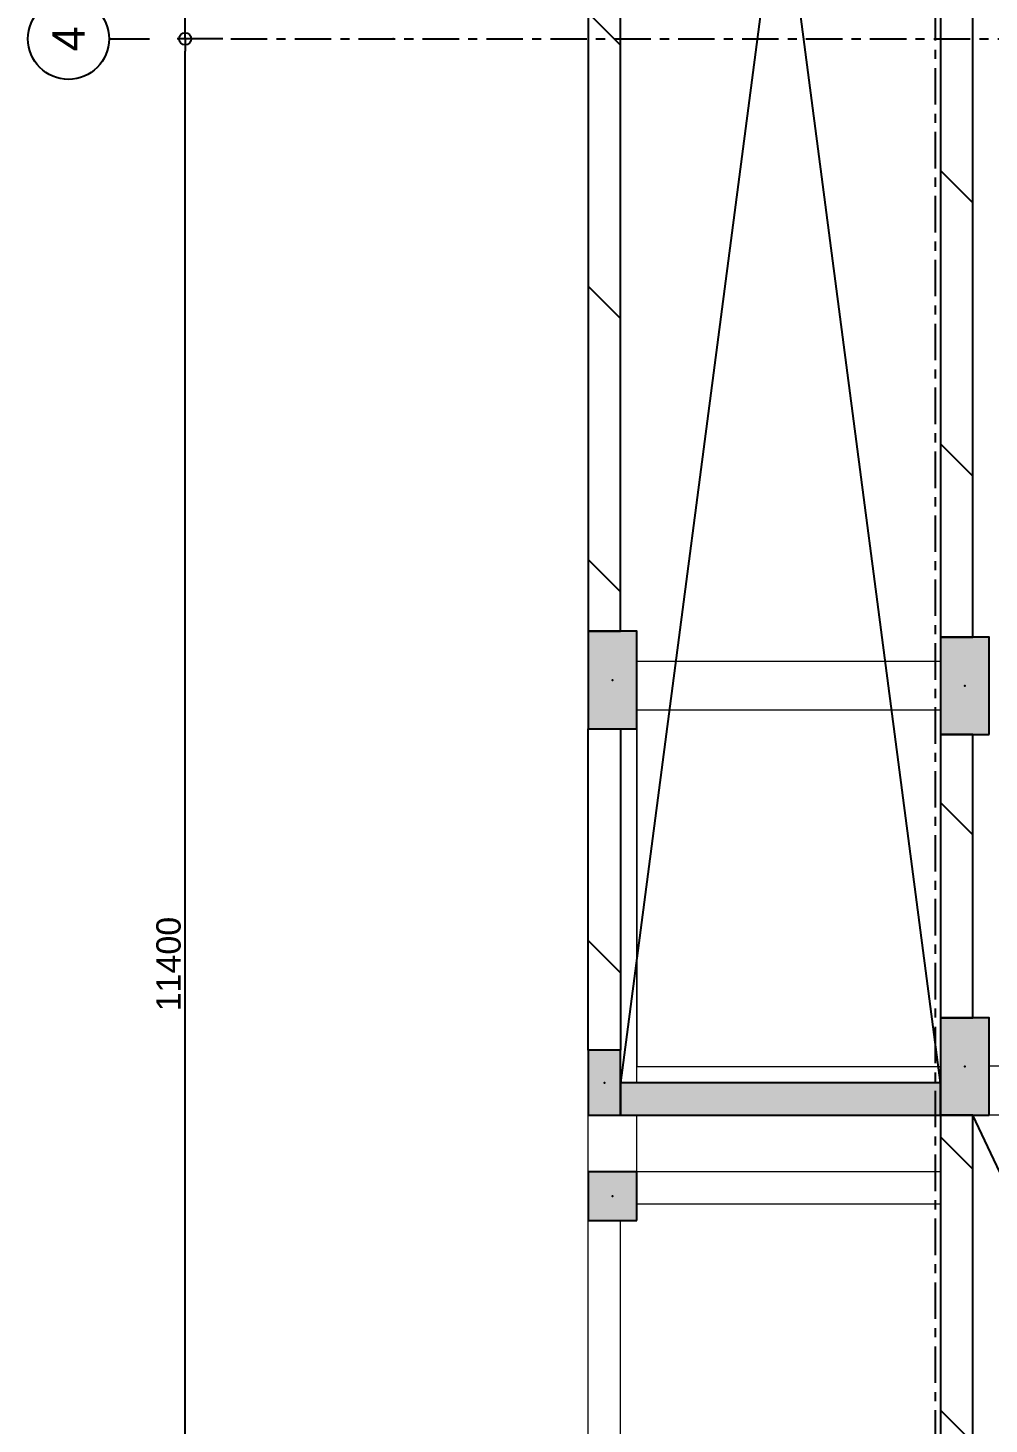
# Model space of a CAD drawing. Header units: millimetres. Extents: x -153298 to 620751, y -313239 to 250031.
# Drawn here: x -7476 to -1554, y 144933 to 153534 of the extents above; entities that cross this region are included whole.
import ezdxf
from ezdxf.enums import TextEntityAlignment as Align

# ---------------------------------------------------------------- set-up
doc = ezdxf.new("R2010")
doc.units = ezdxf.units.MM
for name, pattern in [('CENTER', [2, 1.25, -0.25, 0.25, -0.25]), ('TA_GL_000.90000', [2.475, 0.9, -0.225, 0.225, -0.225, 0.9]), ('XKITLINE00', [0])]:
    doc.linetypes.add(name, pattern=pattern)
doc.layers.get('DEFPOINTS').update_dxf_attribs({"color": 250})
for name, color, linetype in [('000 - 0_SYM_DWG_GRID-BUBBLE_MAIN_COLOR_6', 6, 'Continuous'), ('000 - 0_SYM_DWG_GRIDLINE_MAIN_COLOR_251', 251, 'Continuous'), ('000 - 0_SYM_DWG_SLOPE-SYM_TEXT_COLOR_3', 3, 'Continuous'), ('000 - CONCRETE_COL_CUT_COLOR_1', 1, 'Continuous'), ('000 - CONCRETE_COL_CUT_COLOR_5', 5, 'Continuous'), ('000 - CONCRETE_COL_HATCH_', 251, 'Continuous'), ('000 - CONCRETE_COL_WIPEOUT_', 250, 'Continuous'), ('000 - CONCRETE_WALL_CUT_COLOR_2', 2, 'Continuous'), ('000 - CONCRETE_WALL_HATCH_', 251, 'Continuous'), ('000 - CONCRETE_WALL_WIPEOUT_', 250, 'Continuous'), ('000 - D I M', 1, 'Continuous'), ('000 - EXISTING_BUILDING_SYMBOL_', 251, 'Continuous'), ('000 - EXISTING_COLUMN_CUT_COLOR_5', 5, 'Continuous'), ('000 - EXISTING_CONCRETE_MAIN_COLOR_1', 1, 'Continuous'), ('000 - GRID', 251, 'CENTER')]:
    doc.layers.add(name, color=color, linetype=linetype)
doc.styles.add('ARIAL', font='arial.ttf')
doc.styles.add('FAMELINE_FOR_CKST', font='arial.ttf')
doc.styles.add('TA', font='', dxfattribs={"height": 4.5})
doc.styles.get('TA').set_extended_font_data('Cordia New')
doc.dimstyles.new('FAMELINE-CKST_C-C', dxfattribs={"dimtxt": 0.3, "dimasz": 0.15, "dimexe": 0.1, "dimexo": 0.1, "dimgap": 0.05, "dimtad": 1, "dimzin": 0, "dimdsep": 46, "dimtxsty": 'FAMELINE_FOR_CKST', "dimblk": 'ORIGIN', "dimblk1": 'ORIGIN', "dimblk2": 'ORIGIN', "dimsah": 1, "dimcen": 0.1, "dimdle": 0.1, "dimclrd": 256, "dimclre": 256, "dimclrt": 3, "dimadec": 0, "dimazin": 0, "dimtfac": 1, "dimtix": 1, "dimtmove": 2, "dimatfit": 3, "dimfxl": 1, "dimtolj": 1, "dimtzin": 0, "dimlwd": -1, "dimlwe": -1, "dimarcsym": 0})

# ---------------------------------------------------------------- blocks, each defined once
blk = doc.blocks.new('*U4771')
at = {"layer": '000 - 0_SYM_DWG_GRID-BUBBLE_MAIN_COLOR_6'}
blk.add_line((35, 0), (30, 0), dxfattribs=at)
blk.add_circle((40, 0), 5, dxfattribs=at)
at = {"layer": '000 - 0_SYM_DWG_GRIDLINE_MAIN_COLOR_251', "color": 0, "linetype": 'ByBlock', "ltscale": 5}
blk.add_line((20, 0), (-188, 0), dxfattribs=at)
at = {"layer": '000 - 0_SYM_DWG_GRIDLINE_MAIN_COLOR_251', "color": 3}
blk.add_point((-168, 0), dxfattribs=at)
at = {"layer": '000 - 0_SYM_DWG_GRIDLINE_MAIN_COLOR_251', "color": 0}
blk.add_point((0, 0), dxfattribs=at)
at = {"style": 'TA', "flags": 1}
blk.add_attdef('LOCATION', (6, -6), '', height=4.5, rotation=270, dxfattribs=at)
at = {"layer": '000 - 0_SYM_DWG_SLOPE-SYM_TEXT_COLOR_3', "style": 'ARIAL'}
blk.add_attdef('GRID-HEAD', text='', height=4, rotation=270, dxfattribs=at).set_placement((40, 0), align=Align.MIDDLE_CENTER)
blk = doc.blocks.new('*U4769')
at = {"layer": '000 - 0_SYM_DWG_GRIDLINE_MAIN_COLOR_251', "color": 0, "linetype": 'ByBlock', "ltscale": 5}
blk.add_line((20, 0), (-600, 0), dxfattribs=at)
at = {"style": 'TA', "flags": 1}
blk.add_attdef('LOCATION', (6, -6), '', height=4.5, rotation=270, dxfattribs=at)
at = {"layer": '000 - 0_SYM_DWG_SLOPE-SYM_TEXT_COLOR_3', "style": 'ARIAL'}
blk.add_attdef('GRID-HEAD', text='', height=4, rotation=180, dxfattribs=at).set_placement((40, 0), align=Align.MIDDLE_CENTER)
blk = doc.blocks.new('_Origin')
at = {"color": 0, "linetype": 'ByBlock', "lineweight": -2}
blk.add_line((0, 0), (-1, 0), dxfattribs=at)
blk.add_circle((0, 0), 0.5, dxfattribs=at)
blk = doc.blocks.new('*D5510')
at = {"layer": '000 - D I M', "transparency": 16777216}
for p, q in [((0, 8450), (0, 8731.2)), ((11400, 8450), (11400, 8731.2)), ((75, 8681.2), (11325, 8681.2))]:
    blk.add_line(p, q, dxfattribs=at)
at = {"layer": 'DEFPOINTS', "color": 0, "transparency": 16777216}
for p in [(11400, 8681.2), (0, 8400), (11400, 8400)]:
    blk.add_point(p, dxfattribs=at)
at = {"layer": '000 - D I M', "transparency": 16777216, "xscale": 75, "yscale": 75, "zscale": 75, "rotation": 180}
blk.add_blockref('_Origin', (0, 8681.2), dxfattribs=at)
at = {"layer": '000 - D I M', "transparency": 16777216, "xscale": 75, "yscale": 75, "zscale": 75}
blk.add_blockref('_Origin', (11400, 8681.2), dxfattribs=at)
at = {"layer": '000 - D I M', "color": 3, "transparency": 16777216, "insert": (5700, 8782.8), "char_height": 150, "attachment_point": 5, "style": 'FAMELINE_FOR_CKST'}
blk.add_mtext('\\A1;11400', dxfattribs=at)
blk = doc.blocks.new('*D5511')
at = {"layer": '000 - D I M', "transparency": 16777216}
for p, q in [((11400, 8450), (11400, 8731.2)), ((22800, 8450), (22800, 8731.2)), ((11475, 8681.2), (22725, 8681.2))]:
    blk.add_line(p, q, dxfattribs=at)
at = {"layer": 'DEFPOINTS', "color": 0, "transparency": 16777216}
for p in [(22800, 8681.2), (11400, 8400), (22800, 8400)]:
    blk.add_point(p, dxfattribs=at)
at = {"layer": '000 - D I M', "transparency": 16777216, "xscale": 75, "yscale": 75, "zscale": 75, "rotation": 180}
blk.add_blockref('_Origin', (11400, 8681.2), dxfattribs=at)
at = {"layer": '000 - D I M', "transparency": 16777216, "xscale": 75, "yscale": 75, "zscale": 75}
blk.add_blockref('_Origin', (22800, 8681.2), dxfattribs=at)
at = {"layer": '000 - D I M', "color": 3, "transparency": 16777216, "insert": (17100, 8782.8), "char_height": 150, "attachment_point": 5, "style": 'FAMELINE_FOR_CKST'}
blk.add_mtext('\\A1;11400', dxfattribs=at)
blk = doc.blocks.new('*A264261')
at = {"layer": '000 - EXISTING_CONCRETE_MAIN_COLOR_1', "linetype": 'XKITLINE00', "lineweight": 0}
for p, q in [((209.632, 181.703982), (225.48, 181.703982)), ((230.28, 181.703982), (275.232, 181.703982)), ((206.432, 164.344025), (206.432, 180.103982)), ((208.032, 164.344025), (208.032, 180.103982)), ((209.632, 180.103982), (225.48, 180.103982)), ((230.28, 180.103982), (275.232, 180.103982)), ((211.232, 164.344025), (225.2, 164.344025)), ((230, 164.344025), (266.28, 164.344025)), ((211.232, 162.744025), (225.2, 162.744025)), ((230, 162.744025), (266.28, 162.744025))]:
    blk.add_line(p, q, dxfattribs=at)
blk = doc.blocks.new('*A309303')
at = {"layer": '000 - EXISTING_CONCRETE_MAIN_COLOR_1', "linetype": 'XKITLINE00', "lineweight": 0}
for p, q in [((157.48, 181.703982), (157.48, 180.103982)), ((157.48, 181.703982), (201.24, 181.703982)), ((157.48, 180.103982), (201.24, 180.103982))]:
    blk.add_line(p, q, dxfattribs=at)
blk = doc.blocks.new('*A315309')
at = {"layer": '000 - EXISTING_CONCRETE_MAIN_COLOR_1', "linetype": 'XKITLINE00', "lineweight": 0}
for p, q in [((206.441991, 150.654666), (206.441991, 161.944025)), ((208.841991, 150.654666), (208.841991, 161.944025)), ((206.441991, 139.784027), (206.441991, 148.134666)), ((208.841991, 139.784027), (208.841991, 148.134666))]:
    blk.add_line(p, q, dxfattribs=at)
blk = doc.blocks.new('*A317311')
at = {"layer": '000 - EXISTING_CONCRETE_MAIN_COLOR_1', "linetype": 'XKITLINE00', "lineweight": 0}
for p, q in [((225.48, 179.303982), (208.832, 179.303982)), ((208.832, 179.303982), (208.832, 164.344025))]:
    blk.add_line(p, q, dxfattribs=at)
blk = doc.blocks.new('*A690679')
at = {"layer": '000 - EXISTING_CONCRETE_MAIN_COLOR_1', "linetype": 'XKITLINE00', "lineweight": 0}
for p, q in [((202.04, 164.344025), (202.04, 179.303982)), ((203.64, 164.344025), (203.64, 179.303982))]:
    blk.add_line(p, q, dxfattribs=at)
blk = doc.blocks.new('*A691680')
at = {"layer": '000 - EXISTING_CONCRETE_MAIN_COLOR_1', "linetype": 'XKITLINE00', "lineweight": 0}
for p, q in [((203.64, 181.703982), (203.64, 179.303982)), ((203.64, 181.703982), (206.432, 181.703982)), ((203.64, 179.303982), (206.432, 179.303982)), ((208.032, 179.303982), (225.48, 179.303982))]:
    blk.add_line(p, q, dxfattribs=at)
blk = doc.blocks.new('*A692681')
at = {"layer": '000 - EXISTING_CONCRETE_MAIN_COLOR_1', "linetype": 'XKITLINE00', "lineweight": 0}
for p, q in [((208.032, 179.303982), (208.832, 179.303982)), ((208.832, 179.303982), (208.832, 164.344025))]:
    blk.add_line(p, q, dxfattribs=at)
blk = doc.blocks.new('*A699688')
at = {"layer": '000 - EXISTING_CONCRETE_MAIN_COLOR_1', "linetype": 'XKITLINE00', "lineweight": 0}
for p, q in [((226.399982, 164.344025), (226.399982, 179.303982)), ((228.799982, 164.344025), (228.799982, 179.303982))]:
    blk.add_line(p, q, dxfattribs=at)
blk = doc.blocks.new('*A726715')
at = {"layer": '000 - EXISTING_CONCRETE_MAIN_COLOR_1', "linetype": 'XKITLINE00', "lineweight": 0}
for p, q in [((160.289991, 164.344025), (206.432, 164.344025)), ((160.289991, 162.744025), (206.432, 162.744025))]:
    blk.add_line(p, q, dxfattribs=at)
blk = doc.blocks.new('*U4793')
at = {"layer": '000 - CONCRETE_COL_HATCH_'}
h = blk.add_hatch(dxfattribs=at)
h.set_pattern_fill('AR-CONC', color=256, scale=0.5)
h.set_pattern_definition([(50, (-2e-21, 0), (3.5863, -0.31376), [0.375, -4.125]), (355, (-2e-21, 0), (-0.693757, 3.76096), [0.3, -3.3]), (100.4514, (0.299, -0.026), (2.892544, 3.4472), [0.3187, -3.50571]), (46.1842, (-2e-21, 1), (5.336207, -0.827596), [0.5625, -6.1875]), (96.6356, (0.4447, 0.931), (4.67331, 4.87059), [0.47805, -5.25857]), (351.1842, (-2e-21, 1), (4.67331, 4.87059), [0.45, -4.95]), (21, (0.5, 0.75), (2.984535, -2.013094), [0.375, -4.125]), (326, (0.5, 0.75), (1.216577, 3.62575), [0.3, -3.3]), (71.4514, (0.7487, 0.5822), (4.201112, 1.612656), [0.3187, -3.50571]), (37.5, (-2e-21, 0), (0.0607993, 1.6644693), [0, -3.26, 0, -3.35, 0, -3.3125]), (7.5, (-2e-21, 0), (1.315348, 1.972059), [0, -1.91, 0, -3.185, 0, -1.2625]), (327.5, (-1.115, 0), (2.669112, -0.1127744), [0, -1.25, 0, -3.9, 0, -5.175]), (317.5, (-1.615, 0), (2.915931, 0.500525), [0, -1.625, 0, -2.59, 0, -3.675])])
h.paths.add_polyline_path([(-300, -150), (300, -150), (300, 150), (-300, 150)])
blk.add_point((0, 0))
at = {"layer": '000 - EXISTING_COLUMN_CUT_COLOR_5'}
blk.add_lwpolyline([(-300, -150), (300, -150), (300, 150), (-300, 150)], close=True, dxfattribs=at)
blk = doc.blocks.new('*U4801')
at = {"layer": '000 - CONCRETE_COL_HATCH_'}
h = blk.add_hatch(dxfattribs=at)
h.set_pattern_fill('AR-CONC', color=256, scale=0.5)
h.set_pattern_definition([(50, (-2e-21, 0), (3.5863, -0.31376), [0.375, -4.125]), (355, (-2e-21, 0), (-0.693757, 3.76096), [0.3, -3.3]), (100.4514, (0.299, -0.026), (2.892544, 3.4472), [0.3187, -3.50571]), (46.1842, (-2e-21, 1), (5.336207, -0.827596), [0.5625, -6.1875]), (96.6356, (0.4447, 0.931), (4.67331, 4.87059), [0.47805, -5.25857]), (351.1842, (-2e-21, 1), (4.67331, 4.87059), [0.45, -4.95]), (21, (0.5, 0.75), (2.984535, -2.013094), [0.375, -4.125]), (326, (0.5, 0.75), (1.216577, 3.62575), [0.3, -3.3]), (71.4514, (0.7487, 0.5822), (4.201112, 1.612656), [0.3187, -3.50571]), (37.5, (-2e-21, 0), (0.0607993, 1.6644693), [0, -3.26, 0, -3.35, 0, -3.3125]), (7.5, (-2e-21, 0), (1.315348, 1.972059), [0, -1.91, 0, -3.185, 0, -1.2625]), (327.5, (-1.115, 0), (2.669112, -0.1127744), [0, -1.25, 0, -3.9, 0, -5.175]), (317.5, (-1.615, 0), (2.915931, 0.500525), [0, -1.625, 0, -2.59, 0, -3.675])])
h.paths.add_polyline_path([(-300, -150), (300, -150), (300, 150), (-300, 150)])
blk.add_point((0, 0))
at = {"layer": '000 - EXISTING_COLUMN_CUT_COLOR_5'}
blk.add_lwpolyline([(-300, -150), (300, -150), (300, 150), (-300, 150)], close=True, dxfattribs=at)
blk = doc.blocks.new('*U4803')
at = {"layer": '000 - CONCRETE_COL_HATCH_'}
h = blk.add_hatch(dxfattribs=at)
h.set_pattern_fill('AR-CONC', color=256, scale=0.5)
h.set_pattern_definition([(50, (0, -1e-14), (3.5863, -0.31376), [0.375, -4.125]), (355, (0, -1e-14), (-0.693757, 3.76096), [0.3, -3.3]), (100.4514, (0.299, -0.026), (2.892544, 3.4472), [0.3187, -3.50571]), (46.1842, (0, 1), (5.33621, -0.8276), [0.5625, -6.1875]), (96.6356, (0.4447, 0.931), (4.67331, 4.87059), [0.47805, -5.25857]), (351.1842, (0, 1), (4.67331, 4.87059), [0.45, -4.95]), (21, (0.5, 0.75), (2.984535, -2.013094), [0.375, -4.125]), (326, (0.5, 0.75), (1.216577, 3.62575), [0.3, -3.3]), (71.4514, (0.7487, 0.5822), (4.20111, 1.612656), [0.3187, -3.50571]), (37.5, (0, -1e-14), (0.060799, 1.664469), [0, -3.26, 0, -3.35, 0, -3.3125]), (7.5, (0, -1e-14), (1.315348, 1.972059), [0, -1.91, 0, -3.185, 0, -1.2625]), (327.5, (-1.115, -1e-14), (2.669112, -0.112774), [0, -1.25, 0, -3.9, 0, -5.175]), (317.5, (-1.615, -1e-14), (2.91593, 0.500525), [0, -1.625, 0, -2.59, 0, -3.675])])
h.paths.add_polyline_path([(-200, -100), (200, -100), (200, 100), (-200, 100)])
blk.add_point((0, 0))
at = {"layer": '000 - EXISTING_COLUMN_CUT_COLOR_5'}
blk.add_lwpolyline([(-200, -100), (200, -100), (200, 100), (-200, 100)], close=True, dxfattribs=at)
blk = doc.blocks.new('*U4804')
at = {"layer": '000 - CONCRETE_COL_HATCH_'}
h = blk.add_hatch(dxfattribs=at)
h.set_pattern_fill('AR-CONC', color=256, scale=0.5)
h.set_pattern_definition([(50, (0, -2e-14), (3.5863, -0.31376), [0.375, -4.125]), (355, (0, -2e-14), (-0.693757, 3.76096), [0.3, -3.3]), (100.4514, (0.299, -0.026), (2.892544, 3.4472), [0.3187, -3.50571]), (46.1842, (0, 1), (5.33621, -0.8276), [0.5625, -6.1875]), (96.6356, (0.4447, 0.931), (4.67331, 4.87059), [0.47805, -5.25857]), (351.1842, (0, 1), (4.67331, 4.8706), [0.45, -4.95]), (21, (0.5, 0.75), (2.984535, -2.013094), [0.375, -4.125]), (326, (0.5, 0.75), (1.216577, 3.62575), [0.3, -3.3]), (71.4514, (0.7487, 0.5822), (4.20111, 1.612656), [0.3187, -3.50571]), (37.5, (0, -2e-14), (0.060799, 1.664469), [0, -3.26, 0, -3.35, 0, -3.3125]), (7.5, (0, -2e-14), (1.315348, 1.972059), [0, -1.91, 0, -3.185, 0, -1.2625]), (327.5, (-1.115, -2e-14), (2.669112, -0.112774), [0, -1.25, 0, -3.9, 0, -5.175]), (317.5, (-1.615, -2e-14), (2.91593, 0.500525), [0, -1.625, 0, -2.59, 0, -3.675])])
h.paths.add_polyline_path([(-150, -150), (150, -150), (150, 150), (-150, 150)])
blk.add_point((0, 0))
at = {"layer": '000 - EXISTING_COLUMN_CUT_COLOR_5'}
blk.add_lwpolyline([(-150, -150), (150, -150), (150, 150), (-150, 150)], close=True, dxfattribs=at)
blk = doc.blocks.new('*U6318')
at = {"layer": '000 - CONCRETE_WALL_HATCH_'}
h = blk.add_hatch(dxfattribs=at)
h.set_pattern_fill('ANSI31', color=256, scale=0.5)
h.set_pattern_definition([(45, (11535.5, -840506.8), (-841.899, 841.899), [])])
h.paths.add_polyline_path([(0, 0), (5767.751125, 0), (5767.751125, 200), (0, 200)])
at = {"layer": '000 - CONCRETE_WALL_CUT_COLOR_2', "lineweight": -2}
blk.add_lwpolyline([(0, 0), (5767.751125, 0), (5767.751125, 200), (0, 200), (0, 200), (0, 200), (0, 200), (0, 200), (0, 200), (0, 200), (0, 200), (0, 200), (0, 200), (0, 200), (0, 200), (0, 200), (0, 200), (0, 200), (0, 200), (0, 200), (0, 200), (0, 200), (0, 200), (0, 200), (0, 200), (0, 200), (0, 200), (0, 200), (0, 200), (0, 200), (0, 200), (0, 200), (0, 200), (0, 200), (0, 200), (0, 200), (0, 200), (0, 200), (0, 200), (0, 200), (0, 200), (0, 200), (0, 200), (0, 200), (0, 200), (0, 200), (0, 200), (0, 200)], close=True, dxfattribs=at)
blk = doc.blocks.new('*U6334')
at = {"layer": '000 - CONCRETE_WALL_HATCH_'}
h = blk.add_hatch(dxfattribs=at)
h.set_pattern_fill('ANSI31', color=256, scale=0.5)
h.set_pattern_definition([(45, (3492, -840506.8), (-841.899, 841.899), [])])
h.paths.add_polyline_path([(0, 0), (1746, 0), (1746, 200), (0, 200)])
at = {"layer": '000 - CONCRETE_WALL_CUT_COLOR_2', "lineweight": -2}
blk.add_lwpolyline([(0, 0), (1746, 0), (1746, 200), (0, 200), (0, 200), (0, 200), (0, 200), (0, 200), (0, 200), (0, 200), (0, 200), (0, 200), (0, 200), (0, 200), (0, 200), (0, 200), (0, 200), (0, 200), (0, 200), (0, 200), (0, 200), (0, 200), (0, 200), (0, 200), (0, 200), (0, 200), (0, 200), (0, 200), (0, 200), (0, 200), (0, 200), (0, 200), (0, 200), (0, 200), (0, 200), (0, 200), (0, 200), (0, 200), (0, 200), (0, 200), (0, 200), (0, 200), (0, 200), (0, 200), (0, 200), (0, 200), (0, 200), (0, 200)], close=True, dxfattribs=at)
blk = doc.blocks.new('*U6335')
at = {"layer": '000 - CONCRETE_WALL_HATCH_'}
h = blk.add_hatch(dxfattribs=at)
h.set_pattern_fill('ANSI31', color=256, scale=0.5)
h.set_pattern_definition([(45, (9070, -840506.8), (-841.899, 841.899), [])])
h.paths.add_polyline_path([(0, 0), (4535, 0), (4535, 200), (0, 200)])
at = {"layer": '000 - CONCRETE_WALL_CUT_COLOR_2', "lineweight": -2}
blk.add_lwpolyline([(0, 0), (4535, 0), (4535, 200), (0, 200), (0, 200), (0, 200), (0, 200), (0, 200), (0, 200), (0, 200), (0, 200), (0, 200), (0, 200), (0, 200), (0, 200), (0, 200), (0, 200), (0, 200), (0, 200), (0, 200), (0, 200), (0, 200), (0, 200), (0, 200), (0, 200), (0, 200), (0, 200), (0, 200), (0, 200), (0, 200), (0, 200), (0, 200), (0, 200), (0, 200), (0, 200), (0, 200), (0, 200), (0, 200), (0, 200), (0, 200), (0, 200), (0, 200), (0, 200), (0, 200), (0, 200), (0, 200), (0, 200), (0, 200)], close=True, dxfattribs=at)
blk = doc.blocks.new('*U6337')
at = {"layer": '000 - CONCRETE_WALL_HATCH_'}
h = blk.add_hatch(dxfattribs=at)
h.set_pattern_fill('ANSI31', color=256, scale=0.5)
h.set_pattern_definition([(45, (3962, -858906.8), (-841.899, 841.899), [])])
h.paths.add_polyline_path([(0, 0), (1981, 0), (1981, -200), (0, -200)])
at = {"layer": '000 - CONCRETE_WALL_CUT_COLOR_2', "lineweight": -2}
blk.add_lwpolyline([(0, 0), (1981, 0), (1981, -200), (0, -200), (0, -200), (0, -200), (0, -200), (0, -200), (0, -200), (0, -200), (0, -200), (0, -200), (0, -200), (0, -200), (0, -200), (0, -200), (0, -200), (0, -200), (0, -200), (0, -200), (0, -200), (0, -200), (0, -200), (0, -200), (0, -200), (0, -200), (0, -200), (0, -200), (0, -200), (0, -200), (0, -200), (0, -200), (0, -200), (0, -200), (0, -200), (0, -200), (0, -200), (0, -200), (0, -200), (0, -200), (0, -200), (0, -200), (0, -200), (0, -200), (0, -200), (0, -200), (0, -200), (0, -200)], close=True, dxfattribs=at)
blk = doc.blocks.new('*U6338')
at = {"layer": '000 - CONCRETE_WALL_HATCH_'}
h = blk.add_hatch(dxfattribs=at)
h.set_pattern_fill('ANSI31', color=256, scale=0.5)
h.set_pattern_definition([(45, (11238, -840506.8), (-841.899, 841.899), [])])
h.paths.add_polyline_path([(0, 0), (5619, 0), (5619, 200), (0, 200)])
at = {"layer": '000 - CONCRETE_WALL_CUT_COLOR_2', "lineweight": -2}
blk.add_lwpolyline([(0, 0), (5619, 0), (5619, 200), (0, 200), (0, 200), (0, 200), (0, 200), (0, 200), (0, 200), (0, 200), (0, 200), (0, 200), (0, 200), (0, 200), (0, 200), (0, 200), (0, 200), (0, 200), (0, 200), (0, 200), (0, 200), (0, 200), (0, 200), (0, 200), (0, 200), (0, 200), (0, 200), (0, 200), (0, 200), (0, 200), (0, 200), (0, 200), (0, 200), (0, 200), (0, 200), (0, 200), (0, 200), (0, 200), (0, 200), (0, 200), (0, 200), (0, 200), (0, 200), (0, 200), (0, 200), (0, 200), (0, 200), (0, 200)], close=True, dxfattribs=at)
blk = doc.blocks.new('*U6343')
at = {"layer": '000 - CONCRETE_COL_HATCH_'}
h = blk.add_hatch(dxfattribs=at)
h.set_pattern_fill('AR-CONC', color=256, scale=0.04)
h.set_pattern_definition([(50, (400, -759087.073), (7.28738676, -0.63756342), [0.762, -8.382]), (355, (400, -759087.073), (-1.40973686, 7.64227381), [0.6096, -6.70562337]), (100.4514447, (400.607, -759087.126), (5.877649884, 7.004710076), [0.64760035, -7.123609784]), (46.1842, (400, -759085.041), (10.84316164, -1.68169312), [1.143, -12.573]), (96.6355576, (400.904, -759085.181), (9.49616536, 9.89704498), [0.97140093, -10.68542433]), (351.1841512, (400, -759085.041), (9.49616536, 9.89704498), [0.91439868, -10.05838928]), (21, (401.016, -759085.549), (6.06457565, -4.090607927), [0.762, -8.382]), (326, (401.016, -759085.549), (2.472081134, 7.367518645), [0.6096, -6.7056]), (71.451445, (401.5214, -759085.89), (8.53665677, 3.276910755), [0.64760035, -7.123597504]), (37.5, (400, -759087.073), (0.12354413, 3.382201555), [0, -6.62432, 0, -6.8072, 0, -6.731]), (7.5, (400, -759087.073), (2.6727865, 4.007222993), [0, -3.88112, 0, -6.47192, 0, -2.5654]), (327.5, (397.7343, -759087.073), (5.423623807, -0.22914976), [0, -2.54, 0, -7.9248, 0, -10.5156]), (317.5, (396.7183, -759087.073), (5.925167255, 1.01705964), [0, -3.302, 0, -5.26288, 0, -7.4676])])
h.paths.add_polyline_path([(0, 0), (200, 0), (200, 1969.994625), (0, 1969.994625)])
at = {"layer": '000 - CONCRETE_COL_CUT_COLOR_1', "color": 0, "lineweight": -2}
blk.add_lwpolyline([(0, 0), (200, 0), (200, 1969.994625), (0, 1969.994625), (0, 1969.994625), (0, 1969.994625), (0, 1969.994625), (0, 1969.994625), (0, 1969.994625), (0, 1969.994625), (0, 1969.994625), (0, 1969.994625), (0, 1969.994625), (0, 1969.994625), (0, 1969.994625), (0, 1969.994625), (0, 1969.994625), (0, 1969.994625), (0, 1969.994625), (0, 1969.994625), (0, 1969.994625), (0, 1969.994625), (0, 1969.994625), (0, 1969.994625), (0, 1969.994625), (0, 1969.994625), (0, 1969.994625), (0, 1969.994625), (0, 1969.994625), (0, 1969.994625), (0, 1969.994625), (0, 1969.994625), (0, 1969.994625), (0, 1969.994625), (0, 1969.994625), (0, 1969.994625), (0, 1969.994625), (0, 1969.994625), (0, 1969.994625), (0, 1969.994625), (0, 1969.994625), (0, 1969.994625), (0, 1969.994625), (0, 1969.994625), (0, 1969.994625), (0, 1969.994625), (0, 1969.994625), (0, 1969.994625)], close=True, dxfattribs=at)
blk = doc.blocks.new('W-1-PP19-ST-ENT1-1_20260610-011831_LOPF_ST')
at = {"color": 6}
blk.add_blockref('*U4804', (4270, 6048), dxfattribs=at)
at = {"layer": '000 - EXISTING_CONCRETE_MAIN_COLOR_1', "lineweight": 0, "xscale": 125, "yscale": 125, "zscale": 125}
for name in ['*A309303', '*A691680', '*A264261', '*A690679', '*A692681', '*A317311', '*A699688', '*A726715', '*A315309']:
    blk.add_blockref(name, (-21035, -16515), dxfattribs=at)
for name, p in [('*U6337', (5169, 6198)), ('*U6338', (7750, 5998)), ('*U6318', (-998.8, 3828)), ('*U6334', (5369, 3828)), ('*U6335', (7715, 3828))]:
    blk.add_blockref(name, p)
at = {"layer": '000 - EXISTING_BUILDING_SYMBOL_'}
blk.add_line((-1300, 958), (4769, 3828), dxfattribs=at)
at = {"color": 6}
for name, p in [('*U4803', (4969, 6098)), ('*U4801', (7450, 6048)), ('*U4793', (5069, 3878)), ('*U4793', (7415, 3878))]:
    blk.add_blockref(name, p, dxfattribs=at)
at = {"layer": '000 - CONCRETE_COL_CUT_COLOR_5'}
blk.add_blockref('*U6343', (4769, 4028), dxfattribs=at)
at = {"layer": '000 - EXISTING_BUILDING_SYMBOL_'}
for p, q in [((19250, 4128), (4969, 5998)), ((4969, 4028), (19250, 5898))]:
    blk.add_line(p, q, dxfattribs=at)
blk = doc.blocks.new('W-1-PP19-ST-ENT1-1_20260610-010700_LOPF_DIMS')
at = {"layer": '000 - GRID', "linetype": 'TA_GL_000.90000', "xscale": 50.00000000000004, "yscale": 50.00000000000004, "zscale": 50.00000000000004, "rotation": 90}
blk.add_blockref('*U4771', (11400, 7400), dxfattribs=at).add_auto_attribs({'GRID-HEAD': '4'})
at = {"layer": '000 - GRID', "linetype": 'TA_GL_000.90000', "xscale": 50, "yscale": 50, "zscale": 50, "rotation": 180}
blk.add_blockref('*U4769', (-2180, 4058), dxfattribs=at)
at = {"layer": '000 - D I M'}
for base, p1, p2, picture, middle in [((11400, 8681.2), (0, 8400), (11400, 8400), '*D5510', (5700, 8782.8)), ((22800, 8681.2), (11400, 8400), (22800, 8400), '*D5511', (17100, 8782.8))]:
    dim = blk.add_linear_dim(base=base, p1=p1, p2=p2, angle=180, dimstyle='FAMELINE-CKST_C-C', override={"dimscale": 500, "dimdec": 0, "dimlfac": 1}, dxfattribs=at)
    dim.commit()
    dim.dimension.update_dxf_attribs({"geometry": picture, "text_midpoint": middle})

msp = doc.modelspace()

# ---------------------------------------------------------------- block references
at = {"color": 6, "rotation": 90}
msp.add_blockref('W-1-PP19-ST-ENT1-1_20260610-010700_LOPF_DIMS', (2173.8173, 142066.7222), dxfattribs=at)

# ---------------------------------------------------------------- next in the draw order: block references
msp.add_blockref('W-1-PP19-ST-ENT1-1_20260610-011831_LOPF_ST', (2173.8173, 142066.7222), dxfattribs=at)

doc.saveas('drawing.dxf')
